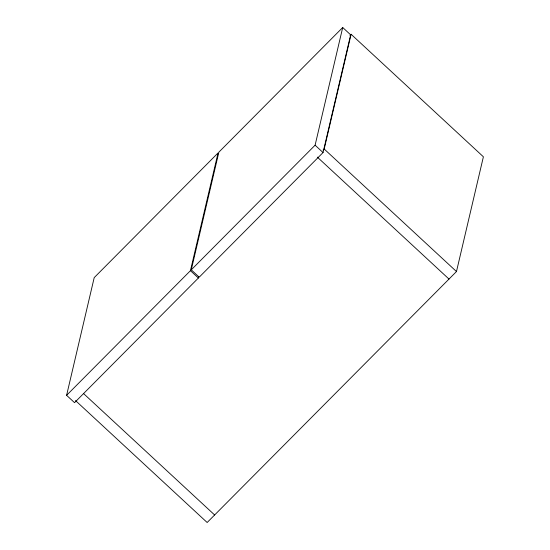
<?xml version="1.0" encoding="UTF-8"?>
<svg xmlns="http://www.w3.org/2000/svg" width="550" height="550" viewBox="0 0 550 550"><rect width="100%" height="100%" fill="white"/><g stroke="black" fill="none" stroke-linecap="round" stroke-linejoin="round"><path stroke-width="0.82" d="M66.605 395.312L94.208 277.619L218.041 152.976L190.438 270.676L66.605 395.312L74.539 402.669L198.378 278.025L198.77 276.354M191.269 269.837L218.873 152.144L342.712 27.5L350.646 34.849L323.043 152.549L199.21 277.186L191.269 269.837L315.102 145.193L342.712 27.5M323.036 150.171L324.191 149.016L351.099 34.272L483.395 156.798L456.479 271.542L207.151 522.5L75.487 400.551M349.951 35.427L351.099 34.272M324.191 149.016L456.479 271.542M315.102 145.193L323.043 152.549M317.336 157.128L448.999 279.07M190.438 270.676L198.378 278.025M83.593 393.607L214.631 514.972"/></g></svg>
